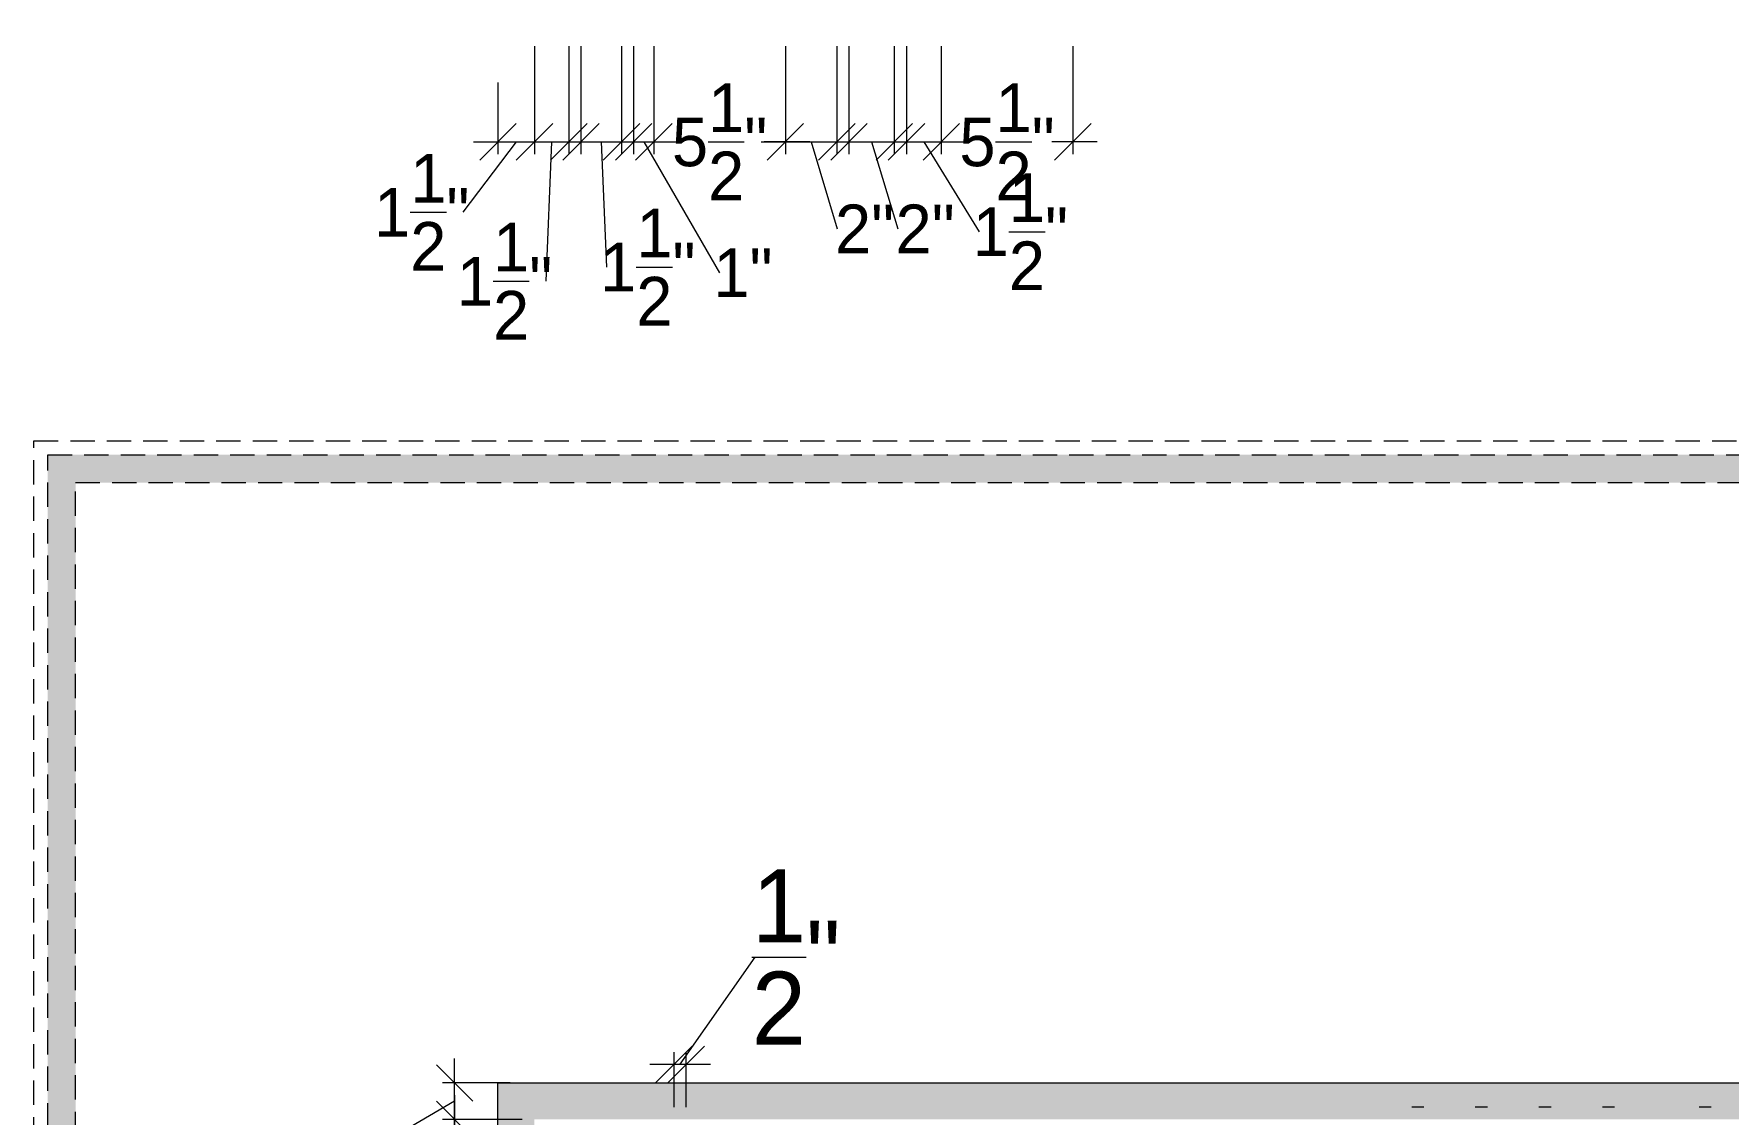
# Model space of a CAD drawing. Header units: millimetres. Extents: x 35877 to 3066687, y -650199 to -40525.
# Drawn here: x 148937 to 149006.7, y -178985.6 to -178941.2 of the extents above; entities that cross this region are included whole.
import ezdxf

# ---------------------------------------------------------------- set-up
doc = ezdxf.new("R2010")
doc.units = ezdxf.units.MM
doc.header["$MEASUREMENT"] = 0
doc.header["$PDMODE"] = 35
doc.linetypes.add('DASHED', pattern=[0.75, 0.5, -0.25])
doc.linetypes.add('DASHEDX2', pattern=[1.5, 1, -0.5])
doc.layers.get('Defpoints').update_dxf_attribs({"color": 220})
for name, color, linetype, lineweight in [('dim05', 1, 'Continuous', 13), ('Dimension', 10, 'DASHEDX2', 20), ('el', 7, 'Continuous', 20), ('FURNITURE', 32, 'Continuous', 9), ('furniture dimensions', 1, 'DASHED', 0), ('wall', 7, 'Continuous', 30), ('XX~SLAB ( BEAM )~ ( DIM )', 7, 'Continuous', 9)]:
    doc.layers.add(name, color=color, linetype=linetype, lineweight=lineweight)
doc.styles.add('century g', font='GOTHIC.TTF')
doc.dimstyles.new('Archana', dxfattribs={"dimtxt": 2, "dimasz": 0.75, "dimexe": 0.5, "dimexo": 0.5, "dimgap": 0, "dimtad": 0, "dimzin": 0, "dimdsep": 46, "dimlunit": 4, "dimtxsty": 'century g', "dimblk": 'OBLIQUE', "dimcen": 0, "dimdle": 1, "dimclrd": 256, "dimclre": 256, "dimclrt": 256, "dimadec": 0, "dimazin": 0, "dimtfac": 1, "dimtofl": 0, "dimtmove": 1, "dimatfit": 3, "dimfxl": 1, "dimfxlon": 1, "dimtolj": 1, "dimtzin": 0, "dimlwd": -1, "dimlwe": -1, "dimarcsym": 0})

# ---------------------------------------------------------------- blocks, each defined once
blk = doc.blocks.new('_Oblique')
at = {"layer": 'wall', "color": 0, "lineweight": -2}
blk.add_line((-0.5, -0.5), (0.5, 0.5), dxfattribs=at)
blk = doc.blocks.new('*D728')
at = {"layer": 'Defpoints', "color": 0, "linetype": 'Continuous', "lineweight": 0, "transparency": 16777216}
for p in [(148954.34, -178985.795), (148957.624, -178985.795), (148957.624, -179029.769)]:
    blk.add_point(p, dxfattribs=at)
at = {"layer": 'furniture dimensions', "color": 5, "linetype": 'Continuous', "transparency": 16777216}
for p, q in [((148954.34, -178984.795), (148954.34, -179003.838)), ((148957.124, -178985.795), (148953.84, -178985.795)), ((148954.34, -179030.769), (148954.34, -179011.726))]:
    blk.add_line(p, q, dxfattribs=at)
at = {"layer": 'furniture dimensions', "color": 5, "linetype": 'ByBlock', "transparency": 16777216}
blk.add_line((148957.124, -179029.769), (148953.84, -179029.769), dxfattribs=at)
at = {"layer": 'furniture dimensions', "color": 5, "linetype": 'Continuous', "transparency": 16777216, "xscale": 1.5, "yscale": 1.5, "zscale": 1.5}
for p, rotation in [((148954.34, -178985.795), 90), ((148954.34, -179029.769), 270)]:
    blk.add_blockref('_Oblique', p, dxfattribs=dict(at, rotation=rotation))
at = {"layer": 'furniture dimensions', "linetype": 'Continuous', "lineweight": 0, "transparency": 16777216, "insert": (148954.34, -179007.782), "char_height": 3, "attachment_point": 5, "rotation": 90, "style": 'century g'}
blk.add_mtext('\\A1;3\'-8"', dxfattribs=at)
blk = doc.blocks.new('*D729')
at = {"layer": 'Defpoints', "color": 0, "linetype": 'Continuous', "lineweight": 0, "transparency": 16777216}
for p in [(148954.34, -178984.295), (148957.124, -178984.295), (148957.624, -178985.795)]:
    blk.add_point(p, dxfattribs=at)
at = {"layer": 'furniture dimensions', "color": 5, "linetype": 'Continuous', "transparency": 16777216}
for p, q in [((148954.34, -178986.795), (148954.34, -178983.295)), ((148956.624, -178984.295), (148953.84, -178984.295)), ((148954.34, -178985.045), (148950.303, -178987.401))]:
    blk.add_line(p, q, dxfattribs=at)
at = {"layer": 'furniture dimensions', "color": 5, "linetype": 'ByBlock', "transparency": 16777216}
blk.add_line((148957.124, -178985.795), (148953.84, -178985.795), dxfattribs=at)
at = {"layer": 'furniture dimensions', "color": 5, "linetype": 'Continuous', "transparency": 16777216, "xscale": 1.5, "yscale": 1.5, "zscale": 1.5}
for p, rotation in [((148954.34, -178984.295), 90), ((148954.34, -178985.795), 270)]:
    blk.add_blockref('_Oblique', p, dxfattribs=dict(at, rotation=rotation))
at = {"layer": 'furniture dimensions', "linetype": 'Continuous', "lineweight": 0, "transparency": 16777216, "insert": (148950.303, -178989.944), "char_height": 3, "attachment_point": 5, "rotation": 90, "style": 'century g'}
blk.add_mtext('\\A1;1{\\H1x;\\S1/2;}"', dxfattribs=at)
blk = doc.blocks.new('*D730')
at = {"layer": 'Defpoints', "color": 0, "linetype": 'Continuous', "lineweight": 0, "transparency": 16777216}
for p in [(148957.624, -178941.18), (148956.124, -178942.68), (148957.624, -178945.618)]:
    blk.add_point(p, dxfattribs=at)
at = {"layer": 'furniture dimensions', "color": 5, "linetype": 'Continuous', "transparency": 16777216}
for p, q in [((148957.624, -178941.68), (148957.624, -178946.118)), ((148956.874, -178945.618), (148954.686, -178948.512)), ((148955.124, -178945.618), (148958.624, -178945.618))]:
    blk.add_line(p, q, dxfattribs=at)
at = {"layer": 'furniture dimensions', "color": 5, "linetype": 'ByBlock', "transparency": 16777216}
blk.add_line((148956.124, -178943.18), (148956.124, -178946.118), dxfattribs=at)
at = {"layer": 'furniture dimensions', "color": 5, "linetype": 'Continuous', "transparency": 16777216, "xscale": 1.5, "yscale": 1.5, "zscale": 1.5, "rotation": 180}
blk.add_blockref('_Oblique', (148956.124, -178945.618), dxfattribs=at)
at = {"layer": 'furniture dimensions', "color": 5, "linetype": 'Continuous', "transparency": 16777216, "xscale": 1.5, "yscale": 1.5, "zscale": 1.5}
blk.add_blockref('_Oblique', (148957.624, -178945.618), dxfattribs=at)
at = {"layer": 'furniture dimensions', "linetype": 'Continuous', "lineweight": 0, "transparency": 16777216, "insert": (148952.991, -178948.512), "char_height": 2, "attachment_point": 5, "style": 'century g'}
blk.add_mtext('\\A1;1{\\H1x;\\S1/2;}"', dxfattribs=at)
blk = doc.blocks.new('*D731')
at = {"layer": 'Defpoints', "color": 0, "linetype": 'Continuous', "lineweight": 0, "transparency": 16777216}
for p in [(148957.624, -178941.18), (148959.037, -178941.18), (148959.037, -178945.618)]:
    blk.add_point(p, dxfattribs=at)
at = {"layer": 'furniture dimensions', "color": 5, "linetype": 'ByBlock', "transparency": 16777216}
blk.add_line((148957.624, -178941.68), (148957.624, -178946.118), dxfattribs=at)
at = {"layer": 'furniture dimensions', "color": 5, "linetype": 'Continuous', "transparency": 16777216}
for p, q in [((148959.037, -178941.68), (148959.037, -178946.118)), ((148956.624, -178945.618), (148960.037, -178945.618)), ((148958.331, -178945.618), (148958.091, -178951.343))]:
    blk.add_line(p, q, dxfattribs=at)
at = {"layer": 'furniture dimensions', "color": 5, "linetype": 'Continuous', "transparency": 16777216, "xscale": 1.5, "yscale": 1.5, "zscale": 1.5, "rotation": 180}
blk.add_blockref('_Oblique', (148957.624, -178945.618), dxfattribs=at)
at = {"layer": 'furniture dimensions', "color": 5, "linetype": 'Continuous', "transparency": 16777216, "xscale": 1.5, "yscale": 1.5, "zscale": 1.5}
blk.add_blockref('_Oblique', (148959.037, -178945.618), dxfattribs=at)
at = {"layer": 'furniture dimensions', "linetype": 'Continuous', "lineweight": 0, "transparency": 16777216, "insert": (148956.396, -178951.343), "char_height": 2, "attachment_point": 5, "style": 'century g'}
blk.add_mtext('\\A1;1{\\H1x;\\S1/2;}"', dxfattribs=at)
blk = doc.blocks.new('*D732')
at = {"layer": 'Defpoints', "color": 0, "linetype": 'Continuous', "lineweight": 0, "transparency": 16777216}
for p in [(148959.537, -178941.18), (148961.201, -178941.18), (148961.201, -178945.618)]:
    blk.add_point(p, dxfattribs=at)
at = {"layer": 'furniture dimensions', "color": 5, "linetype": 'ByBlock', "transparency": 16777216}
blk.add_line((148959.537, -178941.68), (148959.537, -178946.118), dxfattribs=at)
at = {"layer": 'furniture dimensions', "color": 5, "linetype": 'Continuous', "transparency": 16777216}
for p, q in [((148961.201, -178941.68), (148961.201, -178946.118)), ((148958.537, -178945.618), (148962.201, -178945.618)), ((148960.369, -178945.618), (148960.589, -178950.765))]:
    blk.add_line(p, q, dxfattribs=at)
at = {"layer": 'furniture dimensions', "color": 5, "linetype": 'Continuous', "transparency": 16777216, "xscale": 1.5, "yscale": 1.5, "zscale": 1.5, "rotation": 180}
blk.add_blockref('_Oblique', (148959.537, -178945.618), dxfattribs=at)
at = {"layer": 'furniture dimensions', "color": 5, "linetype": 'Continuous', "transparency": 16777216, "xscale": 1.5, "yscale": 1.5, "zscale": 1.5}
blk.add_blockref('_Oblique', (148961.201, -178945.618), dxfattribs=at)
at = {"layer": 'furniture dimensions', "linetype": 'Continuous', "lineweight": 0, "transparency": 16777216, "insert": (148962.285, -178950.765), "char_height": 2, "attachment_point": 5, "style": 'century g'}
blk.add_mtext('\\A1;1{\\H1x;\\S1/2;}"', dxfattribs=at)
blk = doc.blocks.new('*D733')
at = {"layer": 'Defpoints', "color": 0, "linetype": 'Continuous', "lineweight": 0, "transparency": 16777216}
for p in [(148961.701, -178941.18), (148962.533, -178941.18), (148962.533, -178945.618)]:
    blk.add_point(p, dxfattribs=at)
at = {"layer": 'furniture dimensions', "color": 5, "linetype": 'ByBlock', "transparency": 16777216}
blk.add_line((148961.701, -178941.68), (148961.701, -178946.118), dxfattribs=at)
at = {"layer": 'furniture dimensions', "color": 5, "linetype": 'Continuous', "transparency": 16777216}
for p, q in [((148962.533, -178941.68), (148962.533, -178946.118)), ((148960.701, -178945.618), (148963.533, -178945.618)), ((148962.117, -178945.618), (148965.226, -178950.994))]:
    blk.add_line(p, q, dxfattribs=at)
at = {"layer": 'furniture dimensions', "color": 5, "linetype": 'Continuous', "transparency": 16777216, "xscale": 1.5, "yscale": 1.5, "zscale": 1.5, "rotation": 180}
blk.add_blockref('_Oblique', (148961.701, -178945.618), dxfattribs=at)
at = {"layer": 'furniture dimensions', "color": 5, "linetype": 'Continuous', "transparency": 16777216, "xscale": 1.5, "yscale": 1.5, "zscale": 1.5}
blk.add_blockref('_Oblique', (148962.533, -178945.618), dxfattribs=at)
at = {"layer": 'furniture dimensions', "linetype": 'Continuous', "lineweight": 0, "transparency": 16777216, "insert": (148966.197, -178950.994), "char_height": 2, "attachment_point": 5, "style": 'century g'}
blk.add_mtext('\\A1;1"', dxfattribs=at)
blk = doc.blocks.new('*D734')
at = {"layer": 'Defpoints', "color": 0, "linetype": 'Continuous', "lineweight": 0, "transparency": 16777216}
for p in [(148962.533, -178941.18), (148967.942, -178941.18), (148967.942, -178945.618)]:
    blk.add_point(p, dxfattribs=at)
at = {"layer": 'furniture dimensions', "color": 5, "linetype": 'ByBlock', "transparency": 16777216}
blk.add_line((148962.533, -178941.68), (148962.533, -178946.118), dxfattribs=at)
at = {"layer": 'furniture dimensions', "color": 5, "linetype": 'Continuous', "transparency": 16777216}
for p, q in [((148967.942, -178941.68), (148967.942, -178946.118)), ((148961.533, -178945.618), (148963.4, -178945.618)), ((148968.942, -178945.618), (148967.074, -178945.618))]:
    blk.add_line(p, q, dxfattribs=at)
at = {"layer": 'furniture dimensions', "color": 5, "linetype": 'Continuous', "transparency": 16777216, "xscale": 1.5, "yscale": 1.5, "zscale": 1.5, "rotation": 180}
blk.add_blockref('_Oblique', (148962.533, -178945.618), dxfattribs=at)
at = {"layer": 'furniture dimensions', "color": 5, "linetype": 'Continuous', "transparency": 16777216, "xscale": 1.5, "yscale": 1.5, "zscale": 1.5}
blk.add_blockref('_Oblique', (148967.942, -178945.618), dxfattribs=at)
at = {"layer": 'furniture dimensions', "linetype": 'Continuous', "lineweight": 0, "transparency": 16777216, "insert": (148965.237, -178945.618), "char_height": 2, "attachment_point": 5, "style": 'century g'}
blk.add_mtext('\\A1;5{\\H1x;\\S1/2;}"', dxfattribs=at)
blk = doc.blocks.new('*D735')
at = {"layer": 'Defpoints', "color": 0, "linetype": 'Continuous', "lineweight": 0, "transparency": 16777216}
for p in [(148967.942, -178941.18), (148970.055, -178941.18), (148970.055, -178945.618)]:
    blk.add_point(p, dxfattribs=at)
at = {"layer": 'furniture dimensions', "color": 5, "linetype": 'ByBlock', "transparency": 16777216}
blk.add_line((148967.942, -178941.68), (148967.942, -178946.118), dxfattribs=at)
at = {"layer": 'furniture dimensions', "color": 5, "linetype": 'Continuous', "transparency": 16777216}
for p, q in [((148970.055, -178941.68), (148970.055, -178946.118)), ((148966.942, -178945.618), (148971.055, -178945.618)), ((148968.999, -178945.618), (148970.071, -178949.193))]:
    blk.add_line(p, q, dxfattribs=at)
at = {"layer": 'furniture dimensions', "color": 5, "linetype": 'Continuous', "transparency": 16777216, "xscale": 1.5, "yscale": 1.5, "zscale": 1.5, "rotation": 180}
blk.add_blockref('_Oblique', (148967.942, -178945.618), dxfattribs=at)
at = {"layer": 'furniture dimensions', "color": 5, "linetype": 'Continuous', "transparency": 16777216, "xscale": 1.5, "yscale": 1.5, "zscale": 1.5}
blk.add_blockref('_Oblique', (148970.055, -178945.618), dxfattribs=at)
at = {"layer": 'furniture dimensions', "linetype": 'Continuous', "lineweight": 0, "transparency": 16777216, "insert": (148971.199, -178949.193), "char_height": 2, "attachment_point": 5, "style": 'century g'}
blk.add_mtext('\\A1;2"', dxfattribs=at)
blk = doc.blocks.new('*D736')
at = {"layer": 'Defpoints', "color": 0, "linetype": 'Continuous', "lineweight": 0, "transparency": 16777216}
for p in [(148970.555, -178941.18), (148972.419, -178941.18), (148972.419, -178945.618)]:
    blk.add_point(p, dxfattribs=at)
at = {"layer": 'furniture dimensions', "color": 5, "linetype": 'ByBlock', "transparency": 16777216}
blk.add_line((148970.555, -178941.68), (148970.555, -178946.118), dxfattribs=at)
at = {"layer": 'furniture dimensions', "color": 5, "linetype": 'Continuous', "transparency": 16777216}
for p, q in [((148972.419, -178941.68), (148972.419, -178946.118)), ((148969.555, -178945.618), (148973.419, -178945.618)), ((148971.487, -178945.618), (148972.56, -178949.193))]:
    blk.add_line(p, q, dxfattribs=at)
at = {"layer": 'furniture dimensions', "color": 5, "linetype": 'Continuous', "transparency": 16777216, "xscale": 1.5, "yscale": 1.5, "zscale": 1.5, "rotation": 180}
blk.add_blockref('_Oblique', (148970.555, -178945.618), dxfattribs=at)
at = {"layer": 'furniture dimensions', "color": 5, "linetype": 'Continuous', "transparency": 16777216, "xscale": 1.5, "yscale": 1.5, "zscale": 1.5}
blk.add_blockref('_Oblique', (148972.419, -178945.618), dxfattribs=at)
at = {"layer": 'furniture dimensions', "linetype": 'Continuous', "lineweight": 0, "transparency": 16777216, "insert": (148973.688, -178949.193), "char_height": 2, "attachment_point": 5, "style": 'century g'}
blk.add_mtext('\\A1;2"', dxfattribs=at)
blk = doc.blocks.new('*D737')
at = {"layer": 'Defpoints', "color": 0, "linetype": 'Continuous', "lineweight": 0, "transparency": 16777216}
for p in [(148972.919, -178941.18), (148974.351, -178941.18), (148974.351, -178945.618)]:
    blk.add_point(p, dxfattribs=at)
at = {"layer": 'furniture dimensions', "color": 5, "linetype": 'ByBlock', "transparency": 16777216}
blk.add_line((148972.919, -178941.68), (148972.919, -178946.118), dxfattribs=at)
at = {"layer": 'furniture dimensions', "color": 5, "linetype": 'Continuous', "transparency": 16777216}
for p, q in [((148974.351, -178941.68), (148974.351, -178946.118)), ((148971.919, -178945.618), (148975.351, -178945.618)), ((148973.635, -178945.618), (148975.908, -178949.31))]:
    blk.add_line(p, q, dxfattribs=at)
at = {"layer": 'furniture dimensions', "color": 5, "linetype": 'Continuous', "transparency": 16777216, "xscale": 1.5, "yscale": 1.5, "zscale": 1.5, "rotation": 180}
blk.add_blockref('_Oblique', (148972.919, -178945.618), dxfattribs=at)
at = {"layer": 'furniture dimensions', "color": 5, "linetype": 'Continuous', "transparency": 16777216, "xscale": 1.5, "yscale": 1.5, "zscale": 1.5}
blk.add_blockref('_Oblique', (148974.351, -178945.618), dxfattribs=at)
at = {"layer": 'furniture dimensions', "linetype": 'Continuous', "lineweight": 0, "transparency": 16777216, "insert": (148977.603, -178949.31), "char_height": 2, "attachment_point": 5, "style": 'century g'}
blk.add_mtext('\\A1;1{\\H1x;\\S1/2;}"', dxfattribs=at)
blk = doc.blocks.new('*D738')
at = {"layer": 'Defpoints', "color": 0, "linetype": 'Continuous', "lineweight": 0, "transparency": 16777216}
for p in [(148974.351, -178941.18), (148979.76, -178941.18), (148979.76, -178945.618)]:
    blk.add_point(p, dxfattribs=at)
at = {"layer": 'furniture dimensions', "color": 5, "linetype": 'ByBlock', "transparency": 16777216}
blk.add_line((148974.351, -178941.68), (148974.351, -178946.118), dxfattribs=at)
at = {"layer": 'furniture dimensions', "color": 5, "linetype": 'Continuous', "transparency": 16777216}
for p, q in [((148979.76, -178941.68), (148979.76, -178946.118)), ((148973.351, -178945.618), (148975.218, -178945.618)), ((148980.76, -178945.618), (148978.892, -178945.618))]:
    blk.add_line(p, q, dxfattribs=at)
at = {"layer": 'furniture dimensions', "color": 5, "linetype": 'Continuous', "transparency": 16777216, "xscale": 1.5, "yscale": 1.5, "zscale": 1.5, "rotation": 180}
blk.add_blockref('_Oblique', (148974.351, -178945.618), dxfattribs=at)
at = {"layer": 'furniture dimensions', "color": 5, "linetype": 'Continuous', "transparency": 16777216, "xscale": 1.5, "yscale": 1.5, "zscale": 1.5}
blk.add_blockref('_Oblique', (148979.76, -178945.618), dxfattribs=at)
at = {"layer": 'furniture dimensions', "linetype": 'Continuous', "lineweight": 0, "transparency": 16777216, "insert": (148977.055, -178945.618), "char_height": 2, "attachment_point": 5, "style": 'century g'}
blk.add_mtext('\\A1;5{\\H1x;\\S1/2;}"', dxfattribs=at)
blk = doc.blocks.new('*D747')
at = {"layer": 'Defpoints', "color": 0, "linetype": 'Continuous', "lineweight": 0, "transparency": 16777216}
for p in [(148963.865, -178983.528), (148963.365, -178985.795), (148963.865, -178985.795)]:
    blk.add_point(p, dxfattribs=at)
at = {"layer": 'furniture dimensions', "color": 5, "linetype": 'Continuous', "transparency": 16777216}
for p, q in [((148963.615, -178983.528), (148966.704, -178979.121)), ((148963.865, -178985.295), (148963.865, -178983.028)), ((148962.365, -178983.528), (148964.865, -178983.528))]:
    blk.add_line(p, q, dxfattribs=at)
at = {"layer": 'furniture dimensions', "color": 5, "linetype": 'ByBlock', "transparency": 16777216}
blk.add_line((148963.365, -178985.295), (148963.365, -178983.028), dxfattribs=at)
at = {"layer": 'furniture dimensions', "color": 5, "linetype": 'Continuous', "transparency": 16777216, "xscale": 1.5, "yscale": 1.5, "zscale": 1.5, "rotation": 180}
blk.add_blockref('_Oblique', (148963.365, -178983.528), dxfattribs=at)
at = {"layer": 'furniture dimensions', "color": 5, "linetype": 'Continuous', "transparency": 16777216, "xscale": 1.5, "yscale": 1.5, "zscale": 1.5}
blk.add_blockref('_Oblique', (148963.865, -178983.528), dxfattribs=at)
at = {"layer": 'furniture dimensions', "linetype": 'Continuous', "lineweight": 0, "transparency": 16777216, "insert": (148968.387, -178979.121), "char_height": 3, "attachment_point": 5, "style": 'century g'}
blk.add_mtext('\\A1;{\\H1x;\\S1/2;}"', dxfattribs=at)

msp = doc.modelspace()

# ---------------------------------------------------------------- hatches: boundary and pattern name
at = {"layer": 'dim05', "lineweight": 0, "true_color": 0x492403, "transparency": 33554559}
h = msp.add_hatch(color=38, dxfattribs=at)
h.dxf.hatch_style = 1
h.paths.add_polyline_path([(149050.668, -179015.818), (149049.168, -179015.818), (149049.168, -179029.769), (148957.624, -179029.769), (148957.624, -178985.795), (149049.168, -178985.795), (149049.168, -179015.818), (149050.668, -179015.818), (149050.668, -178984.295), (148956.124, -178984.295), (148956.124, -179031.269), (149050.668, -179031.269)])
at = {"layer": 'Dimension', "true_color": 0xd39e00, "transparency": 33554687}
h = msp.add_hatch(color=42, dxfattribs=at)
h.paths.add_polyline_path([(148937.615, -178958.476), (148937.615, -179073.123), (149100.494, -179073.123), (149100.494, -178958.476)])
h.paths.add_polyline_path([(148938.758, -178959.62), (149099.351, -178959.62), (149099.351, -179071.98), (148938.758, -179071.98)], flags=16)

# ---------------------------------------------------------------- linework, layer by layer
at = {"layer": 'Dimension', "color": 42, "true_color": 0xd39e00, "transparency": 33554687, "elevation": 0.267}
for points in [[(148937.043, -178957.905), (149101.066, -178957.905), (149101.066, -179073.695), (148937.043, -179073.695)], [(148937.615, -178958.476), (149100.494, -178958.476), (149100.494, -179073.123), (148937.615, -179073.123)], [(148938.758, -178959.62), (149099.351, -178959.62), (149099.351, -179071.98), (148938.758, -179071.98)]]:
    msp.add_lwpolyline(points, close=True, dxfattribs=at)
at = {"layer": 'el', "color": 251, "linetype": 'DASHEDX2', "true_color": 0x636466, "transparency": 33554687}
msp.add_line((148956.124, -178984.295), (149050.668, -178984.295), dxfattribs=at)
at = {"layer": 'FURNITURE', "lineweight": 0, "transparency": 33554687}
for p, q in [((148994.191, -178985.295), (148993.691, -178985.295)), ((148996.805, -178985.295), (148996.305, -178985.295)), ((148999.419, -178985.295), (148998.919, -178985.295)), ((149002.032, -178985.295), (149001.532, -178985.295)), ((149006.009, -178985.295), (149005.509, -178985.295))]:
    msp.add_line(p, q, dxfattribs=at)
at = {"layer": 'XX~SLAB ( BEAM )~ ( DIM )', "lineweight": 0, "transparency": 33554687}
msp.add_lwpolyline([(148956.124, -178984.295), (149050.668, -178984.295), (149050.668, -179031.269), (148956.124, -179031.269)], close=True, dxfattribs=at)

# ---------------------------------------------------------------- dimensions: what is measured, and where the dimension line sits
at = {"layer": 'furniture dimensions', "color": 5, "linetype": 'Continuous', "lineweight": 0}
for base, p1, p2, override, picture, middle in [((148957.624, -178945.618), (148956.124, -178942.68), (148957.624, -178941.18), {"dimasz": 1.5, "dimdec": 1, "dimclrd": 5, "dimclre": 5, "dimfxl": 4}, '*D730', (148954.686, -178948.512)), ((148959.037, -178945.618), (148957.624, -178941.18), (148959.037, -178941.18), {"dimasz": 1.5, "dimdec": 1, "dimclrd": 5, "dimclre": 5, "dimfxl": 4}, '*D731', (148958.091, -178951.343)), ((148961.201, -178945.618), (148959.537, -178941.18), (148961.201, -178941.18), {"dimasz": 1.5, "dimdec": 1, "dimclrd": 5, "dimclre": 5, "dimfxl": 4}, '*D732', (148960.589, -178950.765)), ((148962.533, -178945.618), (148961.701, -178941.18), (148962.533, -178941.18), {"dimasz": 1.5, "dimdec": 1, "dimclrd": 5, "dimclre": 5, "dimfxl": 4}, '*D733', (148965.226, -178950.994)), ((148974.351, -178945.618), (148972.919, -178941.18), (148974.351, -178941.18), {"dimasz": 1.5, "dimdec": 1, "dimclrd": 5, "dimclre": 5, "dimfxl": 4}, '*D737', (148975.908, -178949.31)), ((148963.865, -178983.528), (148963.365, -178985.795), (148963.865, -178985.795), {"dimtxt": 3, "dimasz": 1.5, "dimdec": 1, "dimclrd": 5, "dimclre": 5, "dimfxl": 4}, '*D747', (148966.704, -178979.121))]:
    dim = msp.add_linear_dim(base=base, p1=p1, p2=p2, dimstyle='Archana', override=override, dxfattribs=at)
    dim.commit()
    dim.dimension.update_dxf_attribs({"geometry": picture, "text_midpoint": middle, "dimtype": 160})
for base, p1, p2, picture, middle in [((148967.942, -178945.618), (148962.533, -178941.18), (148967.942, -178941.18), '*D734', (148965.237, -178945.618)), ((148970.055, -178945.618), (148967.942, -178941.18), (148970.055, -178941.18), '*D735', (148970.071, -178949.193)), ((148972.419, -178945.618), (148970.555, -178941.18), (148972.419, -178941.18), '*D736', (148972.56, -178949.193)), ((148979.76, -178945.618), (148974.351, -178941.18), (148979.76, -178941.18), '*D738', (148977.055, -178945.618))]:
    dim = msp.add_linear_dim(base=base, p1=p1, p2=p2, dimstyle='Archana', override={"dimasz": 1.5, "dimdec": 1, "dimclrd": 5, "dimclre": 5, "dimfxl": 4}, dxfattribs=at)
    dim.commit()
    dim.dimension.update_dxf_attribs({"geometry": picture, "text_midpoint": middle})
dim = msp.add_linear_dim(base=(148954.34, -178984.295), p1=(148957.624, -178985.795), p2=(148957.124, -178984.295), angle=90, dimstyle='Archana', override={"dimtxt": 3, "dimasz": 1.5, "dimdec": 1, "dimclrd": 5, "dimclre": 5, "dimfxl": 4}, dxfattribs=at)
dim.commit()
dim.dimension.update_dxf_attribs({"geometry": '*D729', "text_midpoint": (148950.303, -178987.401), "dimtype": 160})
dim = msp.add_linear_dim(base=(148954.34, -178985.795), p1=(148957.624, -179029.769), p2=(148957.624, -178985.795), angle=90, dimstyle='Archana', override={"dimtxt": 3, "dimasz": 1.5, "dimdec": 1, "dimclrd": 5, "dimclre": 5, "dimfxl": 4}, dxfattribs=at)
dim.commit()
dim.dimension.update_dxf_attribs({"geometry": '*D728', "text_midpoint": (148954.34, -179007.782)})

doc.saveas('drawing.dxf')
